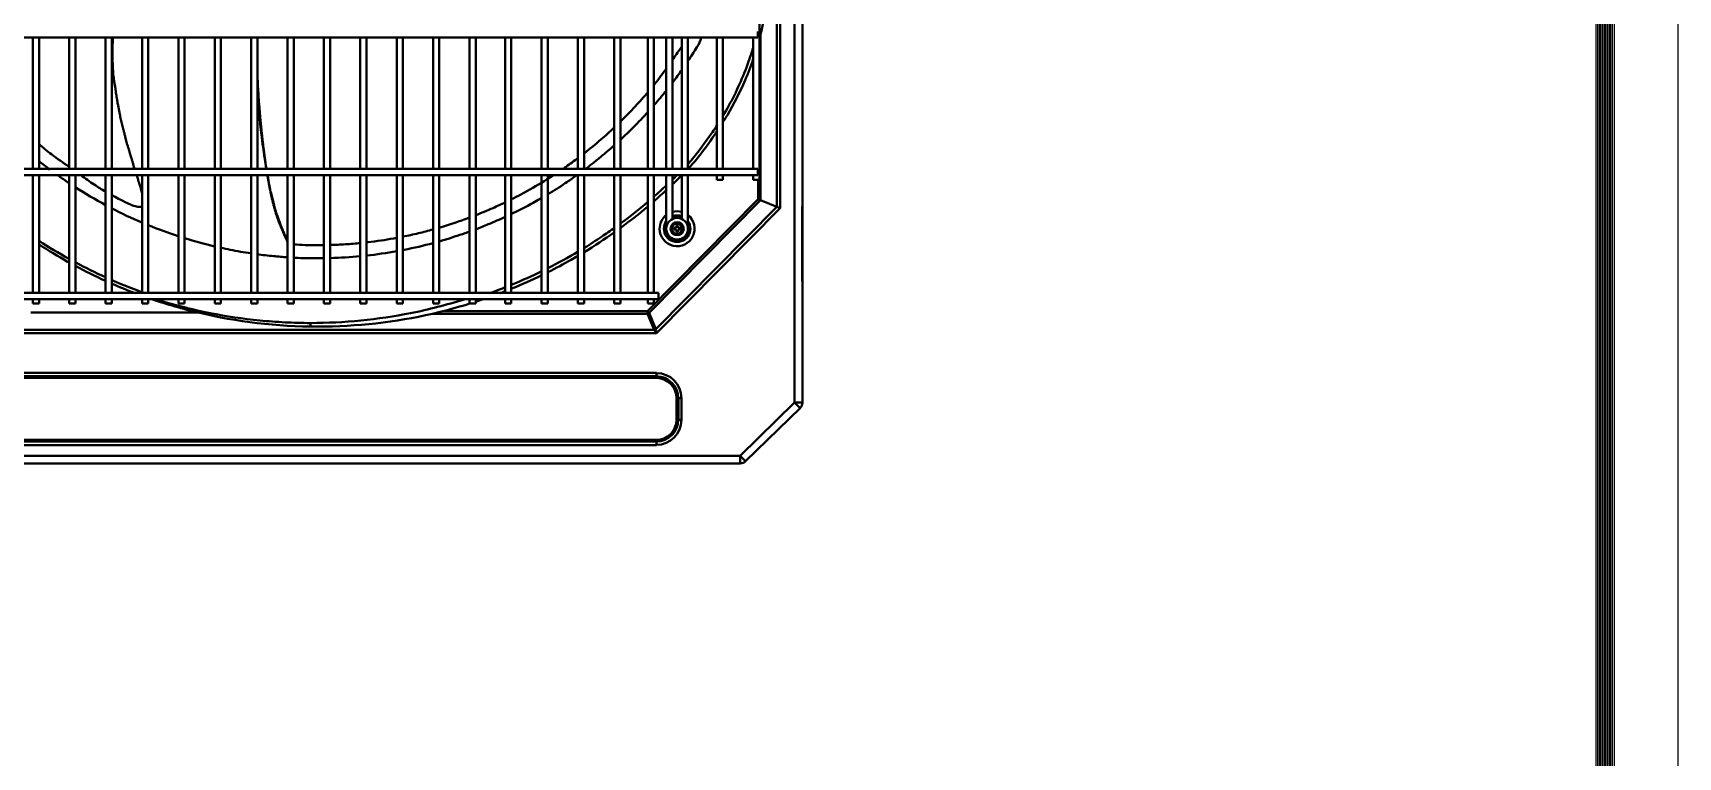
# Model space of a CAD drawing. Extents: x 58467 to 79089, y -33726 to -17391.
# Drawn here: x 72349.6 to 72455.8, y -20477.8 to -20431.1 of the extents above; entities that cross this region are included whole.
import ezdxf

# ---------------------------------------------------------------- set-up
doc = ezdxf.new("R2010")
doc.units = 0
doc.header["$LTSCALE"] = 100
doc.linetypes.add('HIDDEN2', pattern=[0.1875, 0.125, -0.0625])
doc.layers.add('+ENTE-ST-DOSEME USTU KONDDRENAJ', color=110, linetype='DOSEMEUSTUKONDENSDRENAJ_LINE', lineweight=40)
for name, color, linetype in [('3-cam', 4, 'Continuous'), ('DTR', 24, 'Continuous'), ('Kompozit', 122, 'Continuous')]:
    doc.layers.add(name, color=color, linetype=linetype)
doc.linetypes.add('DOSEMEUSTUKONDENSDRENAJ_LINE', pattern='A,300,-40,["CD",Standard,S=15,R=0,X=-35,Y=-7.5],0', length=340)

# ---------------------------------------------------------------- blocks, each defined once
blk = doc.blocks.new('A$C56216D09')
at = {"layer": '3-cam'}
for p, q in [((3722.2, -2673.37, 1.31), (3722.2, -535.57, 1.31)), ((3722.7, -2673.37, 1.31), (3722.7, -535.57, 1.31)), ((3722.85, -2673.37, 1.31), (3722.85, -535.57, 1.31)), ((3723.35, -535.57, 1.31), (3723.35, -2674.52, 1.31))]:
    blk.add_line(p, q, dxfattribs=at)
at = {"layer": '3-cam', "color": 1, "linetype": 'HIDDEN2', "ltscale": 5, "const_width": 0.152, "elevation": 1.31}
blk.add_lwpolyline([(3722.78, -2673.37), (3722.78, -535.57)], dxfattribs=at)
at = {"layer": 'DTR', "color": 252}
for p, q in [((3722.3, -2673.37, 1.31), (3722.3, -535.52, 1.31)), ((3722.4, -2673.37, 1.31), (3722.4, -535.52, 1.31)), ((3722.5, -2673.37, 1.31), (3722.5, -535.52, 1.31)), ((3722.6, -2673.37, 1.31), (3722.6, -535.52, 1.31)), ((3722.95, -2673.37, 1.31), (3722.95, -535.52, 1.31)), ((3723.05, -2673.37, 1.31), (3723.05, -535.52, 1.31)), ((3723.15, -2673.37, 1.31), (3723.15, -535.52, 1.31)), ((3723.25, -2673.37, 1.31), (3723.25, -535.52, 1.31))]:
    blk.add_line(p, q, dxfattribs=at)
at = {"layer": 'Kompozit', "elevation": 1.31}
blk.add_lwpolyline([(2061.01, -2678.62), (3727.49, -2678.62), (3727.49, -517.73)], dxfattribs=at)
blk = doc.blocks.new('2. KAT SAĞ')
at = {"color": 3}
for p, q in [((54186.6, -33156.04, -3.54), (54186.6, -33087.99, -3.54)), ((54187.1, -33156, -3.54), (54187.1, -33087.99, -3.54)), ((54187.1, -33087.99, -3.54), (54187.1, -33156.04, -3.54)), ((54187.1, -33156, -3.54), (54187.1, -33087.99, -3.54)), ((54185.45, -33143.4, -3.54), (54185.45, -33094.58, -3.54)), ((54185.66, -33094.43, -3.54), (54185.66, -33143.48, -3.54)), ((54184.32, -33141.65, -3.54), (54184.32, -33096.26, -3.54)), ((54184.22, -33132.07, -3.54), (54184.22, -33132.27, -3.54)), ((54065.85, -33132.47, -3.54), (54184.22, -33132.47, -3.54)), ((54137.4, -33132.47, -3.54), (54137.4, -33140.95, -3.54)), ((54137.8, -33140.95, -3.54), (54137.8, -33132.47, -3.54)), ((54139.75, -33132.47, -3.54), (54139.75, -33140.95, -3.54)), ((54140.15, -33140.95, -3.54), (54140.15, -33132.47, -3.54)), ((54142.1, -33132.47, -3.54), (54142.1, -33140.95, -3.54)), ((54142.5, -33140.95, -3.54), (54142.5, -33132.47, -3.54)), ((54144.45, -33132.47, -3.54), (54144.45, -33140.95, -3.54)), ((54144.85, -33140.95, -3.54), (54144.85, -33132.47, -3.54)), ((54146.8, -33132.47, -3.54), (54146.8, -33140.95, -3.54)), ((54147.2, -33140.95, -3.54), (54147.2, -33132.47, -3.54)), ((54149.15, -33132.47, -3.54), (54149.15, -33140.95, -3.54)), ((54149.55, -33140.95, -3.54), (54149.55, -33132.47, -3.54)), ((54151.5, -33132.47, -3.54), (54151.5, -33140.95, -3.54)), ((54151.9, -33140.95, -3.54), (54151.9, -33132.47, -3.54)), ((54153.85, -33132.47, -3.54), (54153.85, -33140.95, -3.54)), ((54154.25, -33140.95, -3.54), (54154.25, -33132.47, -3.54)), ((54156.2, -33132.47, -3.54), (54156.2, -33140.95, -3.54)), ((54156.6, -33140.95, -3.54), (54156.6, -33132.47, -3.54)), ((54158.55, -33132.47, -3.54), (54158.55, -33140.95, -3.54)), ((54158.95, -33140.95, -3.54), (54158.95, -33132.47, -3.54)), ((54160.9, -33132.47, -3.54), (54160.9, -33140.95, -3.54)), ((54161.3, -33140.95, -3.54), (54161.3, -33132.47, -3.54)), ((54163.25, -33132.47, -3.54), (54163.25, -33140.95, -3.54)), ((54163.65, -33140.95, -3.54), (54163.65, -33132.47, -3.54)), ((54165.6, -33132.47, -3.54), (54165.6, -33140.95, -3.54)), ((54166, -33140.95, -3.54), (54166, -33132.47, -3.54)), ((54167.9, -33132.47, -3.54), (54167.9, -33140.95, -3.54)), ((54168.3, -33140.95, -3.54), (54168.3, -33132.47, -3.54)), ((54170.25, -33132.47, -3.54), (54170.25, -33140.95, -3.54)), ((54170.65, -33140.95, -3.54), (54170.65, -33132.47, -3.54)), ((54172.6, -33132.47, -3.54), (54172.6, -33140.95, -3.54)), ((54173, -33140.95, -3.54), (54173, -33132.47, -3.54)), ((54174.95, -33132.47, -3.54), (54174.95, -33140.95, -3.54)), ((54175.35, -33140.95, -3.54), (54175.35, -33132.47, -3.54)), ((54177.11, -33132.47, -3.54), (54177.11, -33140.95, -3.54)), ((54177.51, -33140.95, -3.54), (54177.51, -33132.47, -3.54)), ((54178.31, -33132.47, -3.54), (54178.31, -33140.95, -3.54)), ((54178.71, -33140.95, -3.54), (54178.71, -33132.47, -3.54)), ((54179.31, -33132.47, -3.54), (54179.31, -33140.95, -3.54)), ((54179.71, -33140.95, -3.54), (54179.71, -33132.47, -3.54)), ((54181.57, -33132.47, -3.54), (54181.57, -33140.95, -3.54)), ((54181.97, -33140.95, -3.54), (54181.97, -33132.47, -3.54)), ((54183.92, -33132.47, -3.54), (54183.92, -33140.95, -3.54)), ((54184.22, -33132.27, -3.54), (54184.22, -33132.47, -3.54)), ((54184.4, -33132.25, -3.54), (54184.4, -33142.96, -3.54)), ((54184.22, -33140.95, -3.54), (54065.85, -33140.95, -3.54)), ((54065.85, -33141.35, -3.54), (54184.22, -33141.35, -3.54)), ((54137.4, -33141.35, -3.54), (54137.4, -33148.95, -3.54)), ((54137.8, -33148.95, -3.54), (54137.8, -33141.35, -3.54)), ((54139.75, -33141.35, -3.54), (54139.75, -33148.95, -3.54)), ((54140.15, -33148.95, -3.54), (54140.15, -33141.35, -3.54)), ((54142.1, -33141.35, -3.54), (54142.1, -33148.95, -3.54)), ((54142.5, -33148.95, -3.54), (54142.5, -33141.35, -3.54)), ((54144.45, -33141.35, -3.54), (54144.45, -33148.95, -3.54)), ((54144.85, -33148.95, -3.54), (54144.85, -33141.35, -3.54)), ((54146.8, -33141.35, -3.54), (54146.8, -33148.95, -3.54)), ((54147.2, -33148.95, -3.54), (54147.2, -33141.35, -3.54)), ((54149.15, -33141.35, -3.54), (54149.15, -33148.95, -3.54)), ((54149.55, -33148.95, -3.54), (54149.55, -33141.35, -3.54)), ((54151.5, -33141.35, -3.54), (54151.5, -33148.95, -3.54)), ((54151.9, -33148.95, -3.54), (54151.9, -33141.35, -3.54)), ((54153.85, -33141.35, -3.54), (54153.85, -33148.95, -3.54)), ((54154.25, -33148.95, -3.54), (54154.25, -33141.35, -3.54)), ((54156.2, -33141.35, -3.54), (54156.2, -33148.95, -3.54)), ((54156.6, -33148.95, -3.54), (54156.6, -33141.35, -3.54)), ((54158.55, -33141.35, -3.54), (54158.55, -33148.95, -3.54)), ((54158.95, -33148.95, -3.54), (54158.95, -33141.35, -3.54)), ((54160.9, -33141.35, -3.54), (54160.9, -33148.95, -3.54)), ((54161.3, -33148.95, -3.54), (54161.3, -33141.35, -3.54)), ((54163.25, -33141.35, -3.54), (54163.25, -33148.95, -3.54)), ((54163.65, -33148.95, -3.54), (54163.65, -33141.35, -3.54)), ((54165.6, -33141.35, -3.54), (54165.6, -33148.95, -3.54)), ((54166, -33148.95, -3.54), (54166, -33141.35, -3.54)), ((54167.9, -33141.35, -3.54), (54167.9, -33148.95, -3.54)), ((54168.3, -33148.95, -3.54), (54168.3, -33141.35, -3.54)), ((54170.25, -33141.35, -3.54), (54170.25, -33148.95, -3.54)), ((54170.65, -33148.95, -3.54), (54170.65, -33141.35, -3.54)), ((54172.6, -33141.35, -3.54), (54172.6, -33148.95, -3.54)), ((54173, -33148.95, -3.54), (54173, -33141.35, -3.54)), ((54174.95, -33141.35, -3.54), (54174.95, -33148.95, -3.54)), ((54175.35, -33148.95, -3.54), (54175.35, -33141.35, -3.54)), ((54177.11, -33141.35, -3.54), (54177.11, -33148.95, -3.54)), ((54177.51, -33148.95, -3.54), (54177.51, -33141.35, -3.54)), ((54178.31, -33141.35, -3.54), (54178.31, -33142.49, -3.54)), ((54178.71, -33142.49, -3.54), (54178.71, -33141.35, -3.54)), ((54179.31, -33141.35, -3.54), (54179.31, -33142.49, -3.54)), ((54179.71, -33142.49, -3.54), (54179.71, -33141.35, -3.54)), ((54181.57, -33141.35, -3.54), (54181.57, -33141.65, -3.54)), ((54181.57, -33141.65, -3.54), (54181.97, -33141.65, -3.54)), ((54181.97, -33141.65, -3.54), (54181.97, -33141.35, -3.54)), ((54183.92, -33141.35, -3.54), (54183.92, -33141.65, -3.54)), ((54183.92, -33141.65, -3.54), (54184.32, -33141.65, -3.54)), ((54184.22, -33140.95, -3.54), (54184.22, -33141.15, -3.54)), ((54184.22, -33141.15, -3.54), (54184.22, -33141.35, -3.54)), ((54184.25, -33142.9, -3.54), (54184.25, -33141.65, -3.54)), ((54178.31, -33142.49, -3.54), (54178.31, -33142.77, -3.54)), ((54178.71, -33142.77, -3.54), (54178.71, -33142.49, -3.54)), ((54179.31, -33142.49, -3.54), (54179.31, -33142.77, -3.54)), ((54179.71, -33142.77, -3.54), (54179.71, -33142.49, -3.54)), ((54177.09, -33150.14, -3.54), (54184.25, -33142.9, -3.54)), ((54184.4, -33142.96, -3.54), (54177.2, -33150.25, -3.54)), ((54177.64, -33151.3, -3.54), (54185.45, -33143.4, -3.54)), ((54185.66, -33143.48, -3.54), (54177.68, -33151.56, -3.54)), ((54178.31, -33142.77, -3.54), (54178.31, -33143.14, -3.54)), ((54178.31, -33142.77, -3.54), (54178.31, -33142.77, -3.54)), ((54178.31, -33143.14, -3.54), (54178.31, -33143.14, -3.54)), ((54178.31, -33143.14, -3.54), (54178.31, -33143.42, -3.54)), ((54178.31, -33143.42, -3.54), (54178.31, -33144.79, -3.54)), ((54178.71, -33143.14, -3.54), (54178.71, -33142.77, -3.54)), ((54178.71, -33143.42, -3.54), (54178.71, -33143.14, -3.54)), ((54178.71, -33144.18, -3.54), (54178.71, -33143.42, -3.54)), ((54179.31, -33142.77, -3.54), (54179.31, -33143.14, -3.54)), ((54179.31, -33143.14, -3.54), (54179.31, -33143.42, -3.54)), ((54179.31, -33143.42, -3.54), (54179.31, -33144.18, -3.54)), ((54179.71, -33143.14, -3.54), (54179.71, -33142.77, -3.54)), ((54179.71, -33143.42, -3.54), (54179.71, -33143.14, -3.54)), ((54179.71, -33144.79, -3.54), (54179.71, -33143.42, -3.54)), ((54184.25, -33142.9, -3.54), (54184.4, -33142.96, -3.54)), ((54184.4, -33142.96, -3.54), (54185.45, -33143.4, -3.54)), ((54185.45, -33143.4, -3.54), (54185.66, -33143.48, -3.54)), ((54187.08, -33143.37, -3.54), (54187.08, -33147.85, -3.54)), ((54187.08, -33143.37, -3.54), (54187.08, -33147.85, -3.54)), ((54178.58, -33144.81, -3.54), (54178.8, -33144.44, -3.54)), ((54178.8, -33145.18, -3.54), (54178.58, -33144.81, -3.54)), ((54178.58, -33144.81, -3.54), (54178.64, -33144.81, -3.54)), ((54178.82, -33144.49, -3.54), (54178.64, -33144.81, -3.54)), ((54178.64, -33144.81, -3.54), (54178.82, -33145.13, -3.54)), ((54178.8, -33144.44, -3.54), (54179.22, -33144.44, -3.54)), ((54178.8, -33144.44, -3.54), (54178.82, -33144.49, -3.54)), ((54178.96, -33144.76, -3.54), (54178.81, -33144.76, -3.54)), ((54178.81, -33144.86, -3.54), (54178.81, -33144.76, -3.54)), ((54178.96, -33144.86, -3.54), (54178.81, -33144.86, -3.54)), ((54179.19, -33144.49, -3.54), (54178.82, -33144.49, -3.54)), ((54178.96, -33144.61, -3.54), (54179.06, -33144.61, -3.54)), ((54178.96, -33144.76, -3.54), (54178.96, -33144.61, -3.54)), ((54178.96, -33145.01, -3.54), (54178.96, -33144.86, -3.54)), ((54179.06, -33144.61, -3.54), (54179.06, -33144.76, -3.54)), ((54179.06, -33144.76, -3.54), (54179.21, -33144.76, -3.54)), ((54179.06, -33144.86, -3.54), (54179.06, -33145.01, -3.54)), ((54179.06, -33144.86, -3.54), (54179.21, -33144.86, -3.54)), ((54179.19, -33144.49, -3.54), (54179.22, -33144.44, -3.54)), ((54179.38, -33144.81, -3.54), (54179.19, -33144.49, -3.54)), ((54179.19, -33145.13, -3.54), (54179.38, -33144.81, -3.54)), ((54179.21, -33144.86, -3.54), (54179.21, -33144.76, -3.54)), ((54179.22, -33144.44, -3.54), (54179.43, -33144.81, -3.54)), ((54179.43, -33144.81, -3.54), (54179.22, -33145.18, -3.54)), ((54179.38, -33144.81, -3.54), (54179.43, -33144.81, -3.54)), ((54178.8, -33145.18, -3.54), (54178.82, -33145.13, -3.54)), ((54179.22, -33145.18, -3.54), (54178.8, -33145.18, -3.54)), ((54178.82, -33145.13, -3.54), (54179.19, -33145.13, -3.54)), ((54178.96, -33145.01, -3.54), (54179.06, -33145.01, -3.54)), ((54179.19, -33145.13, -3.54), (54179.22, -33145.18, -3.54)), ((54187.1, -33147.85, -3.54), (54187.08, -33147.85, -3.54)), ((54187.08, -33147.85, -3.54), (54187.08, -33148.15, -3.54)), ((54187.1, -33147.85, -3.54), (54187.08, -33147.85, -3.54)), ((54187.08, -33147.85, -3.54), (54187.08, -33148.15, -3.54)), ((54177.81, -33148.95, -3.54), (54072.35, -33148.95, -3.54)), ((54177.81, -33148.95, -3.54), (54177.81, -33149.15, -3.54)), ((54072.35, -33149.35, -3.54), (54177.81, -33149.35, -3.54)), ((54137.4, -33149.35, -3.54), (54137.4, -33149.65, -3.54)), ((54137.4, -33149.65, -3.54), (54137.8, -33149.65, -3.54)), ((54137.8, -33149.65, -3.54), (54137.8, -33149.35, -3.54)), ((54139.75, -33149.35, -3.54), (54139.75, -33149.65, -3.54)), ((54139.75, -33149.65, -3.54), (54140.15, -33149.65, -3.54)), ((54140.15, -33149.65, -3.54), (54140.15, -33149.35, -3.54)), ((54142.1, -33149.35, -3.54), (54142.1, -33149.65, -3.54)), ((54142.1, -33149.65, -3.54), (54142.5, -33149.65, -3.54)), ((54142.5, -33149.65, -3.54), (54142.5, -33149.35, -3.54)), ((54144.45, -33149.35, -3.54), (54144.45, -33149.65, -3.54)), ((54144.45, -33149.65, -3.54), (54144.85, -33149.65, -3.54)), ((54144.85, -33149.65, -3.54), (54144.85, -33149.35, -3.54)), ((54146.8, -33149.35, -3.54), (54146.8, -33149.65, -3.54)), ((54146.8, -33149.65, -3.54), (54147.2, -33149.65, -3.54)), ((54147.2, -33149.65, -3.54), (54147.2, -33149.35, -3.54)), ((54149.15, -33149.35, -3.54), (54149.15, -33149.65, -3.54)), ((54149.15, -33149.65, -3.54), (54149.55, -33149.65, -3.54)), ((54149.55, -33149.65, -3.54), (54149.55, -33149.35, -3.54)), ((54151.5, -33149.35, -3.54), (54151.5, -33149.65, -3.54)), ((54151.5, -33149.65, -3.54), (54151.9, -33149.65, -3.54)), ((54151.9, -33149.65, -3.54), (54151.9, -33149.35, -3.54)), ((54153.85, -33149.35, -3.54), (54153.85, -33149.65, -3.54)), ((54153.85, -33149.65, -3.54), (54154.25, -33149.65, -3.54)), ((54154.25, -33149.65, -3.54), (54154.25, -33149.35, -3.54)), ((54156.2, -33149.35, -3.54), (54156.2, -33149.65, -3.54)), ((54156.2, -33149.65, -3.54), (54156.6, -33149.65, -3.54)), ((54156.6, -33149.65, -3.54), (54156.6, -33149.35, -3.54)), ((54158.55, -33149.35, -3.54), (54158.55, -33149.65, -3.54)), ((54158.55, -33149.65, -3.54), (54158.95, -33149.65, -3.54)), ((54158.95, -33149.65, -3.54), (54158.95, -33149.35, -3.54)), ((54160.9, -33149.35, -3.54), (54160.9, -33149.65, -3.54)), ((54160.9, -33149.65, -3.54), (54161.3, -33149.65, -3.54)), ((54161.3, -33149.65, -3.54), (54161.3, -33149.35, -3.54)), ((54163.25, -33149.35, -3.54), (54163.25, -33149.65, -3.54)), ((54163.25, -33149.65, -3.54), (54163.65, -33149.65, -3.54)), ((54163.65, -33149.65, -3.54), (54163.65, -33149.35, -3.54)), ((54163.87, -33150.14, -3.54), (54177.09, -33150.14, -3.54)), ((54165.6, -33149.35, -3.54), (54165.6, -33149.65, -3.54)), ((54165.6, -33149.65, -3.54), (54166, -33149.65, -3.54)), ((54166, -33149.65, -3.54), (54166, -33149.35, -3.54)), ((54167.9, -33149.35, -3.54), (54167.9, -33149.65, -3.54)), ((54167.9, -33149.65, -3.54), (54168.3, -33149.65, -3.54)), ((54168.3, -33149.65, -3.54), (54168.3, -33149.35, -3.54)), ((54170.25, -33149.35, -3.54), (54170.25, -33149.65, -3.54)), ((54170.25, -33149.65, -3.54), (54170.65, -33149.65, -3.54)), ((54170.65, -33149.65, -3.54), (54170.65, -33149.35, -3.54)), ((54172.6, -33149.35, -3.54), (54172.6, -33149.65, -3.54)), ((54172.6, -33149.65, -3.54), (54173, -33149.65, -3.54)), ((54173, -33149.65, -3.54), (54173, -33149.35, -3.54)), ((54174.95, -33149.35, -3.54), (54174.95, -33149.65, -3.54)), ((54174.95, -33149.65, -3.54), (54175.35, -33149.65, -3.54)), ((54175.35, -33149.65, -3.54), (54175.35, -33149.35, -3.54)), ((54177.09, -33150.14, -3.54), (54177.09, -33150.3, -3.54)), ((54177.09, -33150.14, -3.54), (54177.2, -33150.25, -3.54)), ((54177.11, -33149.35, -3.54), (54177.11, -33149.65, -3.54)), ((54177.11, -33149.65, -3.54), (54177.51, -33149.65, -3.54)), ((54177.51, -33149.65, -3.54), (54177.51, -33149.35, -3.54)), ((54177.81, -33149.15, -3.54), (54177.81, -33149.35, -3.54)), ((54148.1, -33150.23, -3.54), (54137.28, -33150.23, -3.54)), ((54177.09, -33150.3, -3.54), (54163.22, -33150.3, -3.54)), ((54177.53, -33151.34, -3.54), (54177.09, -33150.3, -3.54)), ((54177.2, -33150.25, -3.54), (54177.64, -33151.3, -3.54)), ((54177.68, -33151.56, -3.54), (54072.52, -33151.56, -3.54)), ((54072.68, -33151.34, -3.54), (54177.53, -33151.34, -3.54)), ((54177.68, -33151.56, -3.54), (54177.53, -33151.34, -3.54)), ((54177.64, -33151.3, -3.54), (54177.68, -33151.56, -3.54)), ((54072.53, -33154.12, -3.54), (54177.67, -33154.12, -3.54)), ((54177.67, -33154.33, -3.54), (54072.53, -33154.33, -3.54)), ((54177.67, -33154.45, -3.54), (54072.53, -33154.45, -3.54)), ((54177.67, -33154.33, -3.54), (54177.67, -33154.12, -3.54)), ((54177.67, -33154.45, -3.54), (54177.67, -33154.33, -3.54)), ((54178.97, -33157.15, -3.54), (54178.97, -33155.75, -3.54)), ((54178.97, -33155.75, -3.54), (54179.09, -33155.75, -3.54)), ((54179.09, -33157.15, -3.54), (54179.09, -33155.75, -3.54)), ((54179.09, -33155.75, -3.54), (54179.3, -33155.75, -3.54)), ((54179.3, -33155.75, -3.54), (54179.3, -33157.15, -3.54)), ((54183.08, -33159.47, -3.54), (54186.6, -33156.04, -3.54)), ((54186.96, -33156.4, -3.54), (54183.43, -33159.83, -3.54)), ((54186.96, -33156.4, -3.54), (54186.6, -33156.04, -3.54)), ((54187.1, -33156.04, -3.54), (54186.6, -33156.04, -3.54)), ((54178.97, -33157.15, -3.54), (54179.09, -33157.15, -3.54)), ((54179.09, -33157.15, -3.54), (54179.3, -33157.15, -3.54)), ((54072.53, -33158.45, -3.54), (54177.67, -33158.45, -3.54)), ((54072.53, -33158.56, -3.54), (54177.67, -33158.56, -3.54)), ((54177.67, -33158.45, -3.54), (54177.67, -33158.56, -3.54)), ((54177.67, -33158.78, -3.54), (54177.67, -33158.56, -3.54)), ((54067.08, -33159.47, -3.54), (54183.08, -33159.47, -3.54)), ((54177.67, -33158.78, -3.54), (54072.53, -33158.78, -3.54)), ((54183.08, -33159.97, -3.54), (54183.08, -33159.47, -3.54)), ((54183.43, -33159.83, -3.54), (54183.08, -33159.47, -3.54)), ((54183.08, -33159.97, -3.54), (54067.08, -33159.97, -3.54))]:
    blk.add_line(p, q, dxfattribs=at)
for radius in [0.7, 0.425, 0.425]:
    blk.add_circle((54179.01, -33144.81, -3.54), radius, dxfattribs=at)
at = {"color": 3, "extrusion": (0, 0, -1)}
for centre, radius, start, end in [((-54179.01, -33144.81, 3.54), 1.13, 74.6607, 105.3451), ((-54179.01, -33144.81, 3.54), 1.13, 0, 51.8625), ((-54179.01, -33144.81, 3.54), 1.13, 128.1431, 0), ((-54179.01, -33144.81, 3.54), 0.856, 0, 35.2181), ((-54179.01, -33144.81, 3.54), 0.856, 144.7874, 0), ((-54179.01, -33144.81, 3.54), 0.8, 0, 28.9856), ((-54179.01, -33144.81, 3.54), 0.8, 151.0199, 0), ((-54179.01, -33144.81, 3.54), 0.856, 69.5138, 110.4919), ((-54179.01, -33144.81, 3.54), 0.8, 67.9949, 112.0107), ((-54187.16, -33148.15, 3.54), 0.08, 318.5895, 0), ((-54187.16, -33148.15, 3.54), 0.08, 318.5895, 0), ((-54177.67, -33155.75, 3.54), 1.62, 90, 180), ((-54186.6, -33156.04, 3.54), 0.5, 180, 225), ((-54177.67, -33157.15, 3.54), 1.62, 180, 270), ((-54183.08, -33159.47, 3.54), 0.5, 225, 270)]:
    blk.add_arc(centre, radius, start, end, dxfattribs=at)
at = {"color": 3}
for centre, radius, start, end in [((54177.67, -33155.75, -3.54), 1.41, 0, 90), ((54177.67, -33155.75, -3.54), 1.3, 0, 90), ((54177.67, -33157.15, -3.54), 1.41, 270, 0), ((54177.67, -33157.15, -3.54), 1.3, 270, 0)]:
    blk.add_arc(centre, radius, start, end, dxfattribs=at)
for centre in [(54177.09, -33150.14, -3.54), (54177.53, -33151.19, -3.54)]:
    blk.add_ellipse(centre, major_axis=(0.203, 0.084), ratio=0.678598, start_param=4.438375, end_param=4.986403, dxfattribs=at)
for points, knots in [([(54185.24, -33117.97, -3.54), (54185.24, -33120.37, -3.54), (54185.19, -33122.77, -3.54), (54185.08, -33125.76, -3.54), (54185.06, -33126.36, -3.54), (54185, -33127.55, -3.54), (54184.98, -33128.15, -3.54), (54184.87, -33129.94, -3.54), (54184.69, -33131.1, -3.54), (54184.4, -33132.25, -3.54)], [0, 0, 0, 0, 0.5, 0.5, 0.625, 0.625, 0.75, 0.75, 1, 1, 1, 1]), ([(54142.7, -33135.62, -3.54), (54142.7, -33135.59, -3.54), (54142.58, -33134.98, -3.54), (54142.54, -33133.92, -3.54), (54142.55, -33132.9, -3.54), (54142.57, -33132.47, -3.54)], [0, 0, 0, 0, 0.028763, 0.596266, 1, 1, 1, 1]), ([(54178.71, -33133.9, -3.54), (54178.88, -33133.66, -3.54), (54179.08, -33133.37, -3.54), (54179.28, -33133.09, -3.54), (54179.31, -33133.05, -3.54)], [0, 0, 0, 0, 0.861799, 1, 1, 1, 1]), ([(54180.56, -33132.49, -3.54), (54180.53, -33132.69, -3.54), (54180.23, -33133.19, -3.54), (54179.91, -33133.69, -3.54), (54179.71, -33133.98, -3.54)], [0, 0, 0, 0, 0.394402, 1, 1, 1, 1]), ([(54181.98, -33137.51, -3.54), (54182.24, -33137.08, -3.54), (54182.48, -33136.64, -3.54), (54183.17, -33135.26, -3.54), (54183.56, -33134.27, -3.54), (54183.89, -33133.21, -3.54), (54183.91, -33133.14, -3.54), (54183.93, -33133.07, -3.54)], [0, 0, 0, 0, 0.31261, 0.31261, 0.954356, 0.954356, 1, 1, 1, 1]), ([(54182.03, -33137.85, -3.54), (54182.1, -33137.72, -3.54), (54182.18, -33137.6, -3.54), (54182.68, -33136.75, -3.54), (54183.07, -33136, -3.54), (54183.6, -33134.77, -3.54), (54183.77, -33134.3, -3.54), (54183.93, -33133.83, -3.54)], [0, 0, 0, 0, 0.098619, 0.098619, 0.666619, 0.666619, 1, 1, 1, 1]), ([(54151.9, -33134.84, -3.54), (54151.9, -33134.86, -3.54), (54151.9, -33134.92, -3.54), (54151.91, -33135.04, -3.54), (54151.92, -33135.2, -3.54), (54151.92, -33135.35, -3.54), (54151.93, -33135.51, -3.54), (54151.94, -33135.66, -3.54), (54151.95, -33135.82, -3.54), (54151.96, -33135.98, -3.54), (54151.97, -33136.12, -3.54), (54151.98, -33136.29, -3.54), (54151.99, -33136.43, -3.54), (54152, -33136.6, -3.54), (54152.01, -33136.74, -3.54), (54152.02, -33136.89, -3.54), (54152.04, -33137.05, -3.54), (54152.05, -33137.21, -3.54), (54152.06, -33137.36, -3.54), (54152.08, -33137.52, -3.54), (54152.09, -33137.66, -3.54), (54152.1, -33137.82, -3.54), (54152.12, -33137.96, -3.54), (54152.13, -33138.12, -3.54), (54152.15, -33138.26, -3.54), (54152.16, -33138.4, -3.54), (54152.18, -33138.56, -3.54), (54152.19, -33138.7, -3.54), (54152.21, -33138.85, -3.54), (54152.22, -33138.99, -3.54), (54152.24, -33139.14, -3.54), (54152.26, -33139.29, -3.54), (54152.27, -33139.43, -3.54), (54152.29, -33139.58, -3.54), (54152.31, -33139.71, -3.54), (54152.33, -33139.87, -3.54), (54152.35, -33140, -3.54), (54152.37, -33140.14, -3.54), (54152.39, -33140.29, -3.54), (54152.41, -33140.42, -3.54), (54152.43, -33140.56, -3.54), (54152.44, -33140.68, -3.54), (54152.46, -33140.82, -3.54), (54152.48, -33140.9, -3.54), (54152.48, -33140.95, -3.54)], [0, 0, 0, 0, 0.006537, 0.029522, 0.052508, 0.083155, 0.098479, 0.129126, 0.152111, 0.175096, 0.205744, 0.221067, 0.251714, 0.2747, 0.297685, 0.32067, 0.343656, 0.374303, 0.397288, 0.420274, 0.450921, 0.466244, 0.496892, 0.519877, 0.542862, 0.565848, 0.588833, 0.61948, 0.634804, 0.665451, 0.688436, 0.711422, 0.742069, 0.757393, 0.78804, 0.811025, 0.83401, 0.856996, 0.879981, 0.910628, 0.925952, 0.956599, 0.971923, 1, 1, 1, 1]), ([(54177.52, -33135.51, -3.54), (54177.65, -33135.36, -3.54), (54177.92, -33135.01, -3.54), (54178.17, -33134.66, -3.54), (54178.31, -33134.47, -3.54)], [0, 0, 0, 0, 0.45942, 1, 1, 1, 1]), ([(54143.98, -33140.95, -3.54), (54143.98, -33140.95, -3.54), (54143.96, -33140.91, -3.54), (54143.93, -33140.81, -3.54), (54143.89, -33140.68, -3.54), (54143.85, -33140.55, -3.54), (54143.81, -33140.41, -3.54), (54143.77, -33140.28, -3.54), (54143.72, -33140.14, -3.54), (54143.68, -33140, -3.54), (54143.64, -33139.85, -3.54), (54143.59, -33139.69, -3.54), (54143.55, -33139.55, -3.54), (54143.5, -33139.39, -3.54), (54143.46, -33139.25, -3.54), (54143.41, -33139.07, -3.54), (54143.38, -33138.92, -3.54), (54143.33, -33138.74, -3.54), (54143.29, -33138.59, -3.54), (54143.25, -33138.42, -3.54), (54143.21, -33138.27, -3.54), (54143.17, -33138.1, -3.54), (54143.13, -33137.93, -3.54), (54143.09, -33137.75, -3.54), (54143.05, -33137.58, -3.54), (54143.01, -33137.39, -3.54), (54142.98, -33137.21, -3.54), (54142.94, -33137.02, -3.54), (54142.91, -33136.86, -3.54), (54142.87, -33136.67, -3.54), (54142.84, -33136.49, -3.54), (54142.81, -33136.3, -3.54), (54142.78, -33136.12, -3.54), (54142.76, -33135.94, -3.54), (54142.73, -33135.75, -3.54), (54142.72, -33135.63, -3.54), (54142.71, -33135.57, -3.54)], [0, 0, 0, 0, 0.000068, 0.030993, 0.061917, 0.082534, 0.113458, 0.144382, 0.164999, 0.195923, 0.226847, 0.257772, 0.288696, 0.309313, 0.350545, 0.371161, 0.412394, 0.43301, 0.474243, 0.494859, 0.525784, 0.556708, 0.587632, 0.618557, 0.649481, 0.680406, 0.721638, 0.742255, 0.783487, 0.804103, 0.845336, 0.87626, 0.907185, 0.938109, 0.969034, 1, 1, 1, 1]), ([(54151.9, -33136.07, -3.54), (54151.9, -33136.1, -3.54), (54151.92, -33136.23, -3.54), (54151.93, -33136.41, -3.54), (54151.94, -33136.63, -3.54), (54151.96, -33136.86, -3.54), (54151.99, -33137.1, -3.54), (54152.01, -33137.31, -3.54), (54152.02, -33137.49, -3.54), (54152.04, -33137.67, -3.54), (54152.08, -33137.88, -3.54), (54152.09, -33138.14, -3.54), (54152.12, -33138.37, -3.54), (54152.15, -33138.59, -3.54), (54152.18, -33138.82, -3.54), (54152.2, -33139.05, -3.54), (54152.24, -33139.34, -3.54), (54152.28, -33139.57, -3.54), (54152.31, -33139.83, -3.54), (54152.34, -33140.08, -3.54), (54152.39, -33140.34, -3.54), (54152.42, -33140.57, -3.54), (54152.45, -33140.75, -3.54), (54152.47, -33140.86, -3.54), (54152.48, -33140.93, -3.54), (54152.49, -33140.95, -3.54)], [0, 0, 0, 0, 0.018147, 0.072604, 0.104033, 0.137751, 0.209267, 0.273712, 0.29859, 0.319902, 0.366361, 0.424834, 0.458218, 0.494226, 0.568305, 0.629107, 0.652171, 0.729744, 0.761435, 0.795633, 0.869455, 0.937429, 0.963885, 0.985806, 1, 1, 1, 1]), ([(54175.37, -33137.87, -3.54), (54175.69, -33137.56, -3.54), (54176.29, -33136.95, -3.54), (54176.86, -33136.3, -3.54), (54177.13, -33135.99, -3.54)], [0, 0, 0, 0, 0.526998, 1, 1, 1, 1]), ([(54173.02, -33139.94, -3.54), (54173.38, -33139.65, -3.54), (54174.04, -33139.11, -3.54), (54174.68, -33138.53, -3.54), (54174.97, -33138.26, -3.54)], [0, 0, 0, 0, 0.541295, 1, 1, 1, 1]), ([(54179.72, -33140.62, -3.54), (54180.24, -33140.06, -3.54), (54180.64, -33139.46, -3.54), (54181.27, -33138.6, -3.54), (54181.44, -33138.36, -3.54), (54181.6, -33138.11, -3.54)], [0, 0, 0, 0, 0.719648, 0.719648, 1, 1, 1, 1]), ([(54137.78, -33139.34, -3.54), (54138.04, -33139.57, -3.54), (54138.68, -33140.08, -3.54), (54139.36, -33140.55, -3.54), (54139.74, -33140.81, -3.54)], [0, 0, 0, 0, 0.431303, 1, 1, 1, 1]), ([(54173.05, -33140.98, -3.54), (54173.2, -33140.86, -3.54), (54173.36, -33140.75, -3.54), (54173.7, -33140.48, -3.54), (54173.88, -33140.33, -3.54), (54174.37, -33139.93, -3.54), (54174.68, -33139.67, -3.54), (54174.97, -33139.41, -3.54)], [0, 0, 0, 0, 0.233835, 0.233835, 0.520573, 0.520573, 1, 1, 1, 1]), ([(54171.61, -33140.96, -3.54), (54171.69, -33140.91, -3.54), (54172.02, -33140.68, -3.54), (54172.36, -33140.44, -3.54), (54172.61, -33140.24, -3.54)], [0, 0, 0, 0, 0.220681, 1, 1, 1, 1]), ([(54139.75, -33141.87, -3.54), (54139.74, -33141.87, -3.54), (54139.74, -33141.86, -3.54), (54139.49, -33141.7, -3.54), (54139.26, -33141.54, -3.54), (54139.03, -33141.38, -3.54)], [0, 0, 0, 0, 0.030043, 0.030043, 1, 1, 1, 1]), ([(54140.51, -33141.35, -3.54), (54140.79, -33141.56, -3.54), (54141.3, -33141.94, -3.54), (54141.85, -33142.27, -3.54), (54142.09, -33142.42, -3.54)], [0, 0, 0, 0, 0.555414, 1, 1, 1, 1]), ([(54144.45, -33142.52, -3.54), (54144.45, -33142.51, -3.54), (54144.44, -33142.47, -3.54), (54144.42, -33142.4, -3.54), (54144.4, -33142.33, -3.54), (54144.38, -33142.24, -3.54), (54144.35, -33142.15, -3.54), (54144.32, -33142.05, -3.54), (54144.29, -33141.95, -3.54), (54144.26, -33141.85, -3.54), (54144.23, -33141.75, -3.54), (54144.19, -33141.64, -3.54), (54144.16, -33141.52, -3.54), (54144.13, -33141.42, -3.54), (54144.11, -33141.37, -3.54), (54144.1, -33141.34, -3.54)], [0, 0, 0, 0, 0.041171, 0.11053, 0.17989, 0.249249, 0.353288, 0.422648, 0.526687, 0.596046, 0.665406, 0.769445, 0.873484, 0.942844, 1, 1, 1, 1]), ([(54152.55, -33141.35, -3.54), (54152.55, -33141.35, -3.54), (54152.56, -33141.4, -3.54), (54152.57, -33141.49, -3.54), (54152.59, -33141.62, -3.54), (54152.61, -33141.73, -3.54), (54152.64, -33141.85, -3.54), (54152.66, -33141.97, -3.54), (54152.68, -33142.1, -3.54), (54152.7, -33142.21, -3.54), (54152.73, -33142.35, -3.54), (54152.75, -33142.45, -3.54), (54152.78, -33142.57, -3.54), (54152.8, -33142.68, -3.54), (54152.83, -33142.8, -3.54), (54152.86, -33142.92, -3.54), (54152.88, -33143.02, -3.54), (54152.91, -33143.13, -3.54), (54152.93, -33143.23, -3.54), (54152.96, -33143.34, -3.54), (54152.99, -33143.44, -3.54), (54153.02, -33143.54, -3.54), (54153.04, -33143.64, -3.54), (54153.07, -33143.73, -3.54), (54153.1, -33143.83, -3.54), (54153.13, -33143.93, -3.54), (54153.16, -33144.01, -3.54), (54153.19, -33144.09, -3.54), (54153.22, -33144.18, -3.54), (54153.26, -33144.28, -3.54), (54153.28, -33144.36, -3.54), (54153.31, -33144.43, -3.54), (54153.34, -33144.51, -3.54), (54153.38, -33144.6, -3.54), (54153.41, -33144.67, -3.54), (54153.44, -33144.74, -3.54), (54153.46, -33144.8, -3.54), (54153.49, -33144.86, -3.54), (54153.52, -33144.93, -3.54), (54153.55, -33145, -3.54), (54153.57, -33145.06, -3.54), (54153.6, -33145.12, -3.54), (54153.62, -33145.17, -3.54), (54153.64, -33145.22, -3.54), (54153.66, -33145.27, -3.54), (54153.68, -33145.31, -3.54), (54153.7, -33145.36, -3.54), (54153.72, -33145.4, -3.54), (54153.74, -33145.43, -3.54), (54153.75, -33145.47, -3.54), (54153.76, -33145.49, -3.54), (54153.76, -33145.49, -3.54)], [0, 0, 0, 0, 0.000919, 0.026107, 0.051295, 0.076483, 0.093275, 0.126859, 0.143651, 0.177235, 0.194027, 0.227611, 0.244403, 0.269591, 0.294779, 0.319967, 0.345155, 0.361947, 0.387135, 0.412323, 0.429115, 0.454303, 0.479491, 0.496283, 0.521471, 0.546659, 0.563451, 0.580243, 0.605431, 0.630619, 0.647411, 0.664203, 0.689391, 0.706183, 0.731372, 0.748164, 0.764956, 0.781748, 0.79854, 0.823728, 0.84052, 0.857312, 0.874104, 0.890896, 0.907688, 0.92448, 0.941272, 0.958064, 0.974856, 0.991648, 1, 1, 1, 1]), ([(54152.56, -33141.35, -3.54), (54152.56, -33141.36, -3.54), (54152.57, -33141.42, -3.54), (54152.59, -33141.53, -3.54), (54152.62, -33141.73, -3.54), (54152.68, -33142.02, -3.54), (54152.73, -33142.25, -3.54), (54152.8, -33142.6, -3.54), (54152.87, -33142.8, -3.54), (54152.92, -33143.04, -3.54), (54152.96, -33143.22, -3.54), (54153.01, -33143.4, -3.54), (54153.05, -33143.55, -3.54), (54153.08, -33143.65, -3.54), (54153.1, -33143.74, -3.54), (54153.15, -33143.86, -3.54), (54153.2, -33144.04, -3.54), (54153.33, -33144.38, -3.54), (54153.48, -33144.75, -3.54), (54153.63, -33145.11, -3.54), (54153.72, -33145.29, -3.54), (54153.78, -33145.4, -3.54), (54153.81, -33145.49, -3.54), (54153.82, -33145.58, -3.54), (54153.83, -33145.63, -3.54), (54153.83, -33145.65, -3.54)], [0, 0, 0, 0, 0.005394, 0.035574, 0.066603, 0.130629, 0.243655, 0.266475, 0.346531, 0.38044, 0.417111, 0.456558, 0.498164, 0.521749, 0.531848, 0.564447, 0.595782, 0.649695, 0.782565, 0.838846, 0.88891, 0.914609, 0.933595, 0.963425, 1, 1, 1, 1]), ([(54168.31, -33142.91, -3.54), (54168.71, -33142.71, -3.54), (54169.6, -33142.24, -3.54), (54170.49, -33141.7, -3.54), (54170.98, -33141.39, -3.54)], [0, 0, 0, 0, 0.44453, 1, 1, 1, 1]), ([(54170.67, -33142.58, -3.54), (54171.05, -33142.35, -3.54), (54171.42, -33142.12, -3.54), (54172.03, -33141.71, -3.54), (54172.27, -33141.55, -3.54), (54172.5, -33141.38, -3.54)], [0, 0, 0, 0, 0.601739, 0.601739, 1, 1, 1, 1]), ([(54142.5, -33142.64, -3.54), (54142.64, -33142.72, -3.54), (54142.98, -33142.9, -3.54), (54143.42, -33143.12, -3.54), (54143.83, -33143.31, -3.54), (54144.1, -33143.4, -3.54), (54144.31, -33143.41, -3.54), (54144.39, -33143.38, -3.54), (54144.44, -33143.36, -3.54), (54144.45, -33143.35, -3.54)], [0, 0, 0, 0, 0.231844, 0.538128, 0.699931, 0.858126, 0.923343, 0.979536, 1, 1, 1, 1]), ([(54166, -33143.94, -3.54), (54166.37, -33143.79, -3.54), (54167.01, -33143.53, -3.54), (54167.64, -33143.24, -3.54), (54167.91, -33143.11, -3.54)], [0, 0, 0, 0, 0.58808, 1, 1, 1, 1]), ([(54168.32, -33143.85, -3.54), (54168.67, -33143.68, -3.54), (54169.02, -33143.51, -3.54), (54169.67, -33143.16, -3.54), (54169.97, -33142.99, -3.54), (54170.27, -33142.82, -3.54)], [0, 0, 0, 0, 0.531495, 0.531495, 1, 1, 1, 1]), ([(54161.3, -33145.32, -3.54), (54161.63, -33145.26, -3.54), (54162.28, -33145.11, -3.54), (54162.93, -33144.95, -3.54), (54163.25, -33144.86, -3.54)], [0, 0, 0, 0, 0.520178, 1, 1, 1, 1]), ([(54163.65, -33144.75, -3.54), (54164, -33144.64, -3.54), (54164.65, -33144.44, -3.54), (54165.3, -33144.2, -3.54), (54165.6, -33144.09, -3.54)], [0, 0, 0, 0, 0.549857, 1, 1, 1, 1]), ([(54166.01, -33144.85, -3.54), (54166.28, -33144.74, -3.54), (54166.55, -33144.64, -3.54), (54167.18, -33144.37, -3.54), (54167.55, -33144.21, -3.54), (54167.92, -33144.04, -3.54)], [0, 0, 0, 0, 0.416753, 0.416753, 1, 1, 1, 1]), ([(54173.03, -33146.04, -3.54), (54173.4, -33145.81, -3.54), (54173.77, -33145.57, -3.54), (54174.42, -33145.14, -3.54), (54174.7, -33144.94, -3.54), (54174.98, -33144.74, -3.54)], [0, 0, 0, 0, 0.558497, 0.558497, 1, 1, 1, 1]), ([(54137.8, -33145.83, -3.54), (54138.4, -33146.22, -3.54), (54139.02, -33146.59, -3.54), (54139.68, -33146.96, -3.54), (54139.71, -33146.97, -3.54), (54139.74, -33146.99, -3.54)], [0, 0, 0, 0, 0.948829, 0.948829, 1, 1, 1, 1]), ([(54153.77, -33145.51, -3.54), (54153.79, -33145.54, -3.54), (54153.82, -33145.6, -3.54), (54153.84, -33145.64, -3.54), (54153.85, -33145.65, -3.54)], [0, 0, 0, 0, 0.532534, 1, 1, 1, 1]), ([(54154.25, -33145.82, -3.54), (54154.5, -33145.84, -3.54), (54155.03, -33145.87, -3.54), (54155.68, -33145.88, -3.54), (54156.08, -33145.87, -3.54), (54156.2, -33145.87, -3.54)], [0, 0, 0, 0, 0.37572, 0.818355, 1, 1, 1, 1]), ([(54156.6, -33145.86, -3.54), (54156.76, -33145.86, -3.54), (54157.26, -33145.84, -3.54), (54157.91, -33145.8, -3.54), (54158.4, -33145.75, -3.54), (54158.55, -33145.74, -3.54)], [0, 0, 0, 0, 0.252208, 0.764491, 1, 1, 1, 1]), ([(54158.95, -33145.69, -3.54), (54158.98, -33145.69, -3.54), (54159.57, -33145.62, -3.54), (54160.22, -33145.53, -3.54), (54160.83, -33145.41, -3.54), (54160.9, -33145.4, -3.54)], [0, 0, 0, 0, 0.051596, 0.904233, 1, 1, 1, 1]), ([(54161.3, -33146.19, -3.54), (54161.33, -33146.18, -3.54), (54161.36, -33146.18, -3.54), (54162.02, -33146.05, -3.54), (54162.64, -33145.9, -3.54), (54163.25, -33145.74, -3.54)], [0, 0, 0, 0, 0.0469, 0.0469, 1, 1, 1, 1]), ([(54163.65, -33145.63, -3.54), (54163.81, -33145.58, -3.54), (54163.97, -33145.53, -3.54), (54164.36, -33145.42, -3.54), (54164.58, -33145.34, -3.54), (54165.03, -33145.2, -3.54), (54165.26, -33145.12, -3.54), (54165.53, -33145.02, -3.54), (54165.57, -33145.01, -3.54), (54165.61, -33144.99, -3.54)], [0, 0, 0, 0, 0.243898, 0.243898, 0.590099, 0.590099, 0.9363, 0.9363, 1, 1, 1, 1]), ([(54140.14, -33146.97, -3.54), (54140.15, -33146.98, -3.54), (54140.16, -33146.99, -3.54), (54140.8, -33147.33, -3.54), (54141.44, -33147.65, -3.54), (54142.09, -33147.94, -3.54)], [0, 0, 0, 0, 0.01719, 0.01719, 1, 1, 1, 1]), ([(54151.49, -33146.4, -3.54), (54151.04, -33146.34, -3.54), (54150.59, -33146.26, -3.54), (54149.94, -33146.13, -3.54), (54149.74, -33146.09, -3.54), (54149.54, -33146.04, -3.54)], [0, 0, 0, 0, 0.694891, 0.694891, 1, 1, 1, 1]), ([(54153.85, -33146.66, -3.54), (54153.54, -33146.64, -3.54), (54153.24, -33146.61, -3.54), (54152.59, -33146.55, -3.54), (54152.24, -33146.51, -3.54), (54151.89, -33146.46, -3.54)], [0, 0, 0, 0, 0.464066, 0.464066, 1, 1, 1, 1]), ([(54155.77, -33146.72, -3.54), (54155.29, -33146.72, -3.54), (54154.82, -33146.71, -3.54), (54154.32, -33146.69, -3.54), (54154.28, -33146.68, -3.54), (54154.25, -33146.68, -3.54)], [0, 0, 0, 0, 0.930665, 0.930665, 1, 1, 1, 1]), ([(54170.66, -33147.62, -3.54), (54171.18, -33147.36, -3.54), (54171.68, -33147.09, -3.54), (54172.32, -33146.73, -3.54), (54172.46, -33146.65, -3.54), (54172.61, -33146.56, -3.54)], [0, 0, 0, 0, 0.775009, 0.775009, 1, 1, 1, 1]), ([(54168.31, -33148.43, -3.54), (54168.34, -33148.42, -3.54), (54168.37, -33148.41, -3.54), (54169.02, -33148.14, -3.54), (54169.64, -33147.86, -3.54), (54170.25, -33147.56, -3.54)], [0, 0, 0, 0, 0.043139, 0.043139, 1, 1, 1, 1]), ([(54142.49, -33148.12, -3.54), (54142.7, -33148.21, -3.54), (54142.9, -33148.3, -3.54), (54143.55, -33148.57, -3.54), (54144, -33148.74, -3.54), (54144.44, -33148.9, -3.54)], [0, 0, 0, 0, 0.321462, 0.321462, 1, 1, 1, 1]), ([(54145.55, -33149.43, -3.54), (54146.63, -33149.76, -3.54), (54147.73, -33150.04, -3.54), (54149.9, -33150.47, -3.54), (54150.98, -33150.63, -3.54), (54152.6, -33150.79, -3.54), (54153.15, -33150.83, -3.54), (54153.96, -33150.87, -3.54), (54154.24, -33150.88, -3.54), (54154.78, -33150.9, -3.54), (54155.06, -33150.9, -3.54), (54155.33, -33150.9, -3.54)], [0, 0, 0, 0, 0.344826, 0.344826, 0.672413, 0.672413, 0.836207, 0.836207, 0.918103, 0.918103, 1, 1, 1, 1]), ([(54155.33, -33150.9, -3.54), (54157.5, -33150.9, -3.54), (54159.68, -33150.68, -3.54), (54162.97, -33150.03, -3.54), (54164.12, -33149.73, -3.54), (54165.26, -33149.38, -3.54)], [0, 0, 0, 0, 0.642828, 0.642828, 1, 1, 1, 1])]:
    blk.add_open_spline(points, degree=3, knots=knots, dxfattribs=at)
for points in [[(54184.32, -33132.58, -3.54), (54184.35, -33132.47, -3.54), (54184.38, -33132.36, -3.54), (54184.4, -33132.25, -3.54)], [(54179.33, -33134.53, -3.54), (54179.14, -33134.81, -3.54), (54178.94, -33135.08, -3.54), (54178.73, -33135.35, -3.54)], [(54178.32, -33135.88, -3.54), (54178.06, -33136.2, -3.54), (54177.8, -33136.51, -3.54), (54177.53, -33136.82, -3.54)], [(54177.13, -33137.27, -3.54), (54176.82, -33137.61, -3.54), (54176.5, -33137.94, -3.54), (54176.18, -33138.27, -3.54)], [(54175.37, -33139.04, -3.54), (54175.65, -33138.79, -3.54), (54175.92, -33138.53, -3.54), (54176.18, -33138.27, -3.54)], [(54179.74, -33140.91, -3.54), (54180.46, -33140.16, -3.54), (54181.02, -33139.35, -3.54), (54181.6, -33138.5, -3.54)], [(54138.49, -33140.98, -3.54), (54138.25, -33140.8, -3.54), (54138.02, -33140.63, -3.54), (54137.79, -33140.44, -3.54)], [(54178.72, -33141.63, -3.54), (54178.81, -33141.54, -3.54), (54178.91, -33141.45, -3.54), (54179, -33141.36, -3.54)], [(54178.72, -33141.93, -3.54), (54178.9, -33141.76, -3.54), (54179.07, -33141.59, -3.54), (54179.24, -33141.42, -3.54)], [(54179.24, -33141.42, -3.54), (54179.27, -33141.4, -3.54), (54179.29, -33141.38, -3.54), (54179.31, -33141.36, -3.54)], [(54142.1, -33143.28, -3.54), (54141.43, -33142.92, -3.54), (54140.78, -33142.54, -3.54), (54140.14, -33142.13, -3.54)], [(54177.51, -33142.74, -3.54), (54177.78, -33142.5, -3.54), (54178.05, -33142.26, -3.54), (54178.32, -33142.01, -3.54)], [(54177.52, -33143.03, -3.54), (54177.79, -33142.79, -3.54), (54178.06, -33142.55, -3.54), (54178.33, -33142.3, -3.54)], [(54144.44, -33144.41, -3.54), (54143.78, -33144.13, -3.54), (54143.13, -33143.82, -3.54), (54142.49, -33143.49, -3.54)], [(54175.37, -33144.46, -3.54), (54175.97, -33144.02, -3.54), (54176.55, -33143.56, -3.54), (54177.12, -33143.08, -3.54)], [(54175.37, -33144.75, -3.54), (54175.96, -33144.31, -3.54), (54176.54, -33143.86, -3.54), (54177.11, -33143.38, -3.54)], [(54146.79, -33145.29, -3.54), (54146.13, -33145.08, -3.54), (54145.49, -33144.84, -3.54), (54144.85, -33144.58, -3.54)], [(54137.78, -33145.58, -3.54), (54138.42, -33146, -3.54), (54139.07, -33146.39, -3.54), (54139.74, -33146.76, -3.54)], [(54149.14, -33145.95, -3.54), (54148.49, -33145.8, -3.54), (54147.84, -33145.62, -3.54), (54147.2, -33145.42, -3.54)], [(54173.01, -33146.32, -3.54), (54173.68, -33145.92, -3.54), (54174.32, -33145.49, -3.54), (54174.96, -33145.04, -3.54)], [(54155.77, -33146.72, -3.54), (54155.91, -33146.72, -3.54), (54156.05, -33146.72, -3.54), (54156.2, -33146.72, -3.54)], [(54156.6, -33146.71, -3.54), (54157.25, -33146.69, -3.54), (54157.9, -33146.65, -3.54), (54158.55, -33146.59, -3.54)], [(54158.95, -33146.55, -3.54), (54159.6, -33146.47, -3.54), (54160.25, -33146.38, -3.54), (54160.9, -33146.26, -3.54)], [(54170.66, -33147.36, -3.54), (54171.32, -33147.02, -3.54), (54171.98, -33146.67, -3.54), (54172.62, -33146.29, -3.54)], [(54140.15, -33147.21, -3.54), (54140.79, -33147.56, -3.54), (54141.43, -33147.88, -3.54), (54142.09, -33148.17, -3.54)], [(54168.32, -33148.68, -3.54), (54168.97, -33148.42, -3.54), (54169.62, -33148.13, -3.54), (54170.26, -33147.82, -3.54)], [(54142.5, -33148.36, -3.54), (54143, -33148.58, -3.54), (54143.51, -33148.79, -3.54), (54144.03, -33148.98, -3.54)], [(54166.91, -33148.97, -3.54), (54167.24, -33148.85, -3.54), (54167.58, -33148.73, -3.54), (54167.91, -33148.59, -3.54)], [(54167.58, -33148.98, -3.54), (54167.69, -33148.93, -3.54), (54167.8, -33148.89, -3.54), (54167.92, -33148.84, -3.54)], [(54145.08, -33149.36, -3.54), (54146.07, -33149.7, -3.54), (54147.08, -33149.99, -3.54), (54148.1, -33150.23, -3.54)], [(54163.22, -33150.3, -3.54), (54163.43, -33150.25, -3.54), (54163.65, -33150.19, -3.54), (54163.87, -33150.14, -3.54)], [(54163.87, -33150.14, -3.54), (54164.45, -33149.99, -3.54), (54165.03, -33149.83, -3.54), (54165.61, -33149.65, -3.54)], [(54166.01, -33149.53, -3.54), (54166.16, -33149.48, -3.54), (54166.32, -33149.42, -3.54), (54166.48, -33149.37, -3.54)], [(54155.8, -33151.13, -3.54), (54153.16, -33151.13, -3.54), (54150.6, -33150.83, -3.54), (54148.1, -33150.23, -3.54)], [(54155.33, -33150.9, -3.54), (54155.33, -33150.96, -3.54), (54155.33, -33151.04, -3.54), (54155.33, -33151.13, -3.54)], [(54163.22, -33150.3, -3.54), (54160.81, -33150.85, -3.54), (54158.34, -33151.13, -3.54), (54155.8, -33151.13, -3.54)]]:
    blk.add_open_spline(points, degree=3, dxfattribs=at)

msp = doc.modelspace()

# ---------------------------------------------------------------- block references
at = {"layer": '+ENTE-ST-DOSEME USTU KONDDRENAJ', "color": 3, "linetype": 'Continuous'}
msp.add_blockref('2. KAT SAĞ', (18212.19, 12701.08), dxfattribs=at)
msp.add_blockref('A$C56216D09', (68728.36, -18634.53, -1.31))

doc.saveas('drawing.dxf')
